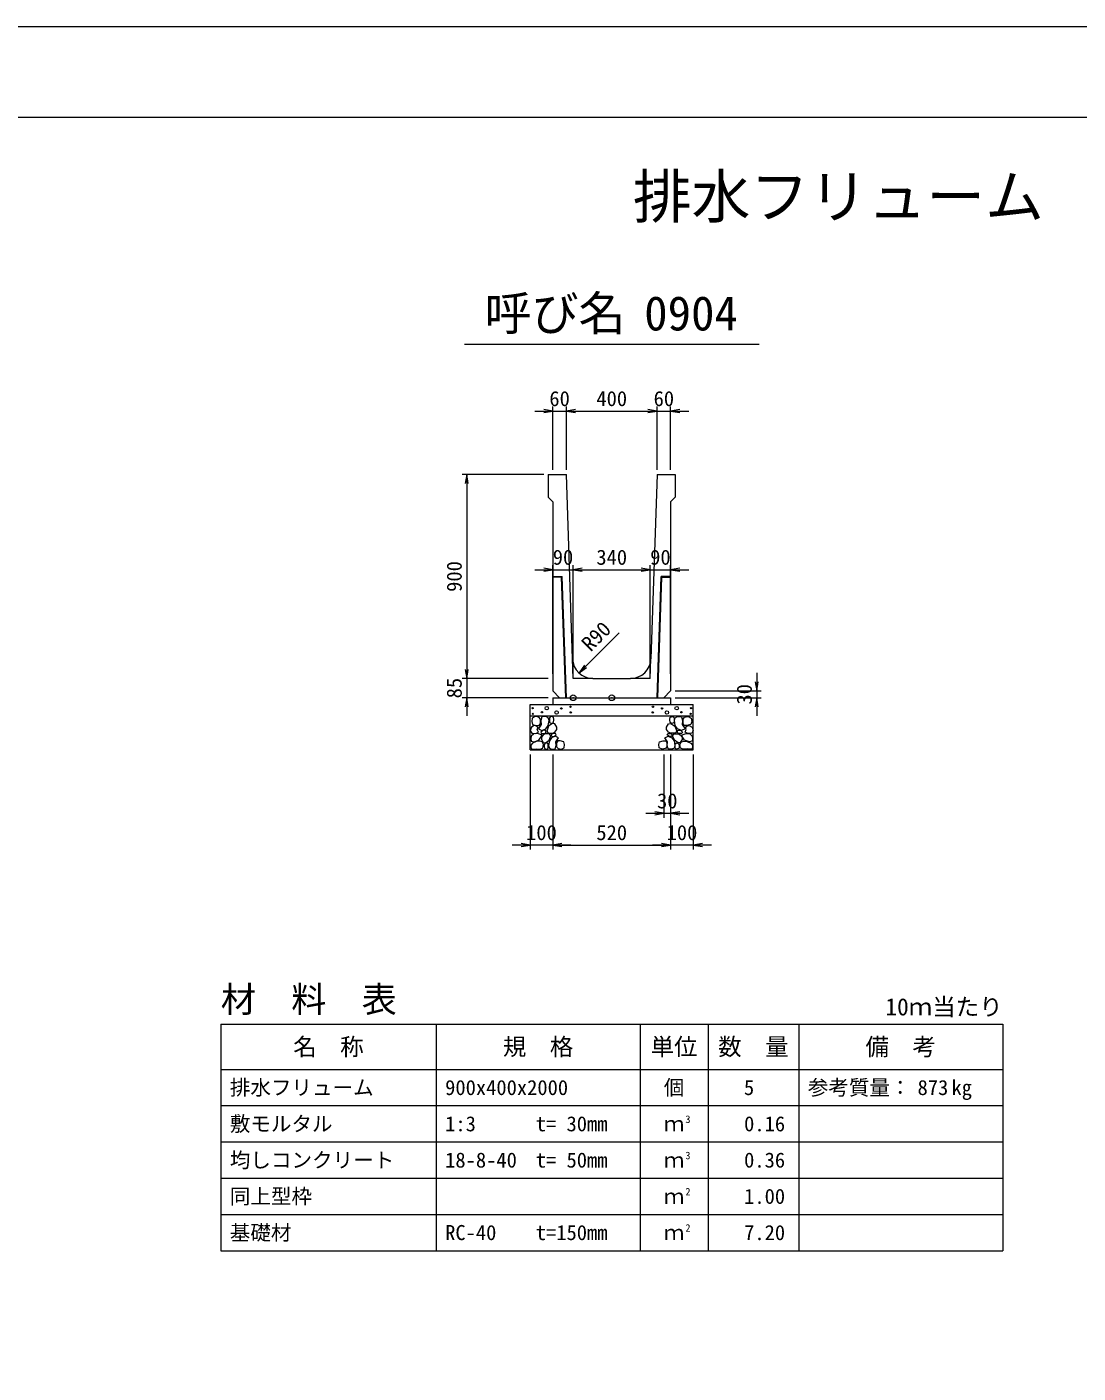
# Model space of a CAD drawing. Units: millimetres at full size, sheet at 1:50. Extents: x 50460 to 67280, y -11880 to 0.
# Drawn here: x 55290 to 59928, y -5940 to 0 of the extents above; entities that cross this region are included whole.
import ezdxf
from ezdxf.enums import TextEntityAlignment as Align

# ---------------------------------------------------------------- set-up
doc = ezdxf.new("R2010")
doc.units = ezdxf.units.MM
doc.header["$LTSCALE"] = 50
doc.header["$PDMODE"] = 32
doc.header["$PDSIZE"] = 25
doc.linetypes.add('DASHED_SPACED', pattern=[12, 6, -6])
for name, color, linetype, lineweight in [('D-DCR-HCHn', 4, 'Continuous', 9), ('D-MTR-FRAM', 7, 'Continuous', 13), ('D-MTR-LINE', 7, 'Continuous', 13), ('D-STR-DIM', 7, 'Continuous', 13), ('D-STR-STRn', 1, 'Continuous', 13), ('D-TTL', 2, 'Continuous', 13), ('D-TTL-TXT', 7, 'Continuous', 13)]:
    doc.layers.add(name, color=color, linetype=linetype, lineweight=lineweight)
doc.layers.add('D-MTR', color=7, linetype='Continuous')
doc.layers.add('D-MTR-TXT', color=7, linetype='Continuous')
doc.styles.add('ＭＳ ゴシック', font='')
doc.styles.get('ＭＳ ゴシック').set_extended_font_data('MS Gothic')

# ---------------------------------------------------------------- blocks, each defined once
blk = doc.blocks.new('open_arrow')
at = {"color": 0, "linetype": 'Continuous', "lineweight": -2}
blk.add_lwpolyline([(7.5, 1.25), (0, 0), (7.5, -1.25)], dxfattribs=at)

msp = doc.modelspace()

# ---------------------------------------------------------------- linework, layer by layer
at = {"layer": 'D-DCR-HCHn'}
for points in [[(57515.46, -3089.64), (57510.26, -3105.25), (57517.19, -3115.65), (57534.53, -3117.38), (57546.37, -3112.3), (57541.46, -3100.05), (57544.93, -3093.11), (57538, -3086.18), (57527.6, -3082.71)], [(57548.4, -3046.3), (57532.8, -3042.84), (57518.93, -3049.77), (57517.19, -3065.37), (57520.66, -3077.51), (57538, -3082.71), (57550.13, -3082.71), (57555.33, -3074.04), (57555.33, -3054.97)], [(57562.27, -3044.57), (57557.07, -3060.17), (57558.8, -3077.51), (57546.67, -3096.58), (57562.27, -3105.25), (57579.6, -3096.58), (57590, -3082.71), (57593.47, -3060.17), (57590, -3048.04), (57579.6, -3042.84)], [(57591.74, -3086.18), (57583.07, -3106.98), (57590, -3115.65), (57610.81, -3115.65), (57619.48, -3112.18), (57628.14, -3100.05), (57628.14, -3089.64), (57619.48, -3075.78), (57609.07, -3074.04)], [(57595.21, -3048.04), (57595.21, -3068.84), (57603.87, -3074.04), (57612.54, -3068.84), (57614.28, -3056.71), (57612.54, -3046.3), (57600.41, -3042.84)], [(58148.26, -3086.18), (58156.93, -3106.98), (58150, -3115.65), (58129.19, -3115.65), (58120.52, -3112.18), (58111.86, -3100.05), (58111.86, -3089.64), (58120.52, -3075.78), (58130.93, -3074.04)], [(58144.79, -3048.04), (58144.79, -3068.84), (58136.13, -3074.04), (58127.46, -3068.84), (58125.72, -3056.71), (58127.46, -3046.3), (58139.59, -3042.84)], [(58177.73, -3044.57), (58182.93, -3060.17), (58181.2, -3077.51), (58193.33, -3096.58), (58177.73, -3105.25), (58160.4, -3096.58), (58150, -3082.71), (58146.53, -3060.17), (58150, -3048.04), (58160.4, -3042.84)], [(58191.6, -3046.3), (58207.2, -3042.84), (58221.07, -3049.77), (58222.81, -3065.37), (58219.34, -3077.51), (58202, -3082.71), (58189.87, -3082.71), (58184.67, -3074.04), (58184.67, -3054.97)], [(58224.54, -3089.64), (58229.74, -3105.25), (58222.81, -3115.65), (58205.47, -3117.38), (58193.63, -3112.3), (58198.54, -3100.05), (58195.07, -3093.11), (58202, -3086.18), (58212.4, -3082.71)], [(57548.37, -3147.24), (57561.21, -3127.98), (57559.6, -3123.17), (57541.95, -3118.35), (57525.89, -3119.96), (57514.66, -3129.59), (57513.05, -3140.82), (57514.66, -3152.06), (57527.5, -3155.27)], [(57565.73, -3105.25), (57557.07, -3112.18), (57560.53, -3117.38), (57572.67, -3117.38), (57577.87, -3115.65), (57581.34, -3108.71), (57576.14, -3103.51)], [(57593.31, -3147.24), (57601.34, -3127.98), (57594.92, -3119.96), (57575.65, -3119.96), (57567.63, -3123.17), (57559.6, -3134.4), (57559.6, -3144.03), (57567.63, -3156.87), (57577.26, -3158.48)], [(57620.6, -3185.77), (57625.41, -3171.32), (57623.81, -3155.27), (57635.05, -3137.61), (57620.6, -3129.59), (57604.55, -3137.61), (57594.92, -3150.45), (57591.71, -3171.32), (57594.92, -3182.56), (57604.55, -3187.37)], [(57617.39, -3129.59), (57625.41, -3123.17), (57622.2, -3118.35), (57610.97, -3118.35), (57606.15, -3119.96), (57602.94, -3126.38), (57607.76, -3131.19)], [(58119.4, -3185.77), (58114.59, -3171.32), (58116.19, -3155.27), (58104.95, -3137.61), (58119.4, -3129.59), (58135.45, -3137.61), (58145.08, -3150.45), (58148.29, -3171.32), (58145.08, -3182.56), (58135.45, -3187.37)], [(58122.61, -3129.59), (58114.59, -3123.17), (58117.8, -3118.35), (58129.03, -3118.35), (58133.85, -3119.96), (58137.06, -3126.38), (58132.24, -3131.19)], [(58146.69, -3147.24), (58138.66, -3127.98), (58145.08, -3119.96), (58164.35, -3119.96), (58172.37, -3123.17), (58180.4, -3134.4), (58180.4, -3144.03), (58172.37, -3156.87), (58162.74, -3158.48)], [(58174.27, -3105.25), (58182.93, -3112.18), (58179.47, -3117.38), (58167.33, -3117.38), (58162.13, -3115.65), (58158.66, -3108.71), (58163.86, -3103.51)], [(58191.63, -3147.24), (58178.79, -3127.98), (58180.4, -3123.17), (58198.05, -3118.35), (58214.11, -3119.96), (58225.34, -3129.59), (58226.95, -3140.82), (58225.34, -3152.06), (58212.5, -3155.27)], [(57554.79, -3187.37), (57566.02, -3182.56), (57569.23, -3166.51), (57562.81, -3155.27), (57551.58, -3152.06), (57537.13, -3153.66), (57521.08, -3160.08), (57513.05, -3169.72), (57513.05, -3180.95), (57517.87, -3187.37), (57537.13, -3185.77)], [(57590.1, -3182.56), (57590.1, -3163.3), (57582.08, -3158.48), (57574.05, -3163.3), (57572.44, -3174.53), (57574.05, -3184.16), (57585.29, -3187.37)], [(57633.44, -3184.16), (57647.89, -3187.37), (57660.73, -3180.95), (57662.33, -3166.51), (57659.12, -3155.27), (57643.07, -3150.45), (57631.84, -3150.45), (57627.02, -3158.48), (57627.02, -3176.14)], [(58106.56, -3184.16), (58092.11, -3187.37), (58079.27, -3180.95), (58077.67, -3166.51), (58080.88, -3155.27), (58096.93, -3150.45), (58108.16, -3150.45), (58112.98, -3158.48), (58112.98, -3176.14)], [(58149.9, -3182.56), (58149.9, -3163.3), (58157.92, -3158.48), (58165.95, -3163.3), (58167.56, -3174.53), (58165.95, -3184.16), (58154.71, -3187.37)], [(58185.21, -3187.37), (58173.98, -3182.56), (58170.77, -3166.51), (58177.19, -3155.27), (58188.42, -3152.06), (58202.87, -3153.66), (58218.92, -3160.08), (58226.95, -3169.72), (58226.95, -3180.95), (58222.13, -3187.37), (58202.87, -3185.77)]]:
    msp.add_lwpolyline(points, close=True, dxfattribs=at)
for centre, radius in [((57520.73, -3006.04), 3), ((57521.87, -3031.09), 3), ((57562.29, -3024.25), 3), ((57583.34, -3006.04), 7.5), ((57626.66, -3025.04), 7.5), ((57647.71, -3006.84), 3), ((57688.13, -2999.99), 3), ((57689.27, -3025.04), 3), ((58050.73, -3025.04), 3), ((58051.87, -2999.99), 3), ((58092.29, -3006.84), 3), ((58113.34, -3025.04), 7.5), ((58156.66, -3006.04), 7.5), ((58177.71, -3024.25), 3), ((58218.13, -3031.09), 3), ((58219.27, -3006.04), 3)]:
    msp.add_circle(centre, radius, dxfattribs=at)
at = {"layer": 'D-MTR-FRAM'}
for p, q in [((56145, -4400), (59595, -4400)), ((56145, -4400), (56145, -5400)), ((59595, -4400), (59595, -5400)), ((56145, -5400), (59595, -5400))]:
    msp.add_line(p, q, dxfattribs=at)
at = {"layer": 'D-MTR-LINE'}
for p, q in [((57095, -4400), (57095, -5400)), ((57995, -4400), (57995, -5400)), ((58295, -4400), (58295, -5400)), ((58695, -4400), (58695, -5400)), ((56145, -4600), (59595, -4600)), ((56145, -4760), (59595, -4760)), ((56145, -4920), (59595, -4920)), ((56145, -5080), (59595, -5080)), ((56145, -5240), (59595, -5240))]:
    msp.add_line(p, q, dxfattribs=at)
at = {"layer": 'D-STR-DIM'}
for p, q in [((57530, -1695), (57750, -1695)), ((57610, -1955), (57610, -1675)), ((57670, -1955), (57670, -1675)), ((57670, -1955), (57670, -1675)), ((57670, -1695), (58070, -1695)), ((57990, -1695), (58210, -1695)), ((58070, -1955), (58070, -1675)), ((58070, -1955), (58070, -1675)), ((58130, -1955), (58130, -1675)), ((57570, -1975), (57210, -1975)), ((57230, -1975), (57230, -2875)), ((57610, -2855), (57610, -2375)), ((57700, -2855), (57700, -2375)), ((57700, -2855), (57700, -2375)), ((58040, -2855), (58040, -2375)), ((58040, -2855), (58040, -2375)), ((58130, -2855), (58130, -2375)), ((57530, -2395), (57780, -2395)), ((57700, -2395), (58040, -2395)), ((57960, -2395), (58210, -2395)), ((57230, -2795), (57230, -3040)), ((58510, -2850), (58510, -3040)), ((57590, -2875), (57210, -2875)), ((57590, -2875), (57210, -2875)), ((57590, -2960), (57210, -2960)), ((58150, -2930), (58530, -2930)), ((58150, -2960), (58530, -2960)), ((57510, -3210), (57510, -3630)), ((57610, -3210), (57610, -3630)), ((57610, -3210), (57610, -3630)), ((58100, -3210), (58100, -3490)), ((58130, -3210), (58130, -3630)), ((58130, -3210), (58130, -3630)), ((58130, -3210), (58130, -3490)), ((58230, -3210), (58230, -3630)), ((58020, -3470), (58210, -3470)), ((57690, -3610), (57430, -3610)), ((57610, -3610), (58130, -3610)), ((58310, -3610), (58050, -3610))]:
    msp.add_line(p, q, dxfattribs=at)
msp.add_lwpolyline([(57726.38, -2849.94), (57754.66, -2821.66), (57903.15, -2673.17)], dxfattribs=at)
at = {"layer": 'D-STR-STRn'}
for p, q in [((57590, -1975), (57590, -2075)), ((57590, -1975), (57670, -1975)), ((57697.1, -2788), (57670, -1975)), ((58070, -1975), (58042.9, -2788)), ((58070, -1975), (58150, -1975)), ((58150, -1975), (58150, -2075)), ((57590, -2075), (57610, -2095)), ((58150, -2075), (58130, -2095)), ((57610, -2095), (57610, -2930)), ((58130, -2095), (58130, -2930)), ((57610, -2425), (57651.98, -2425)), ((57649.08, -2428), (57610, -2428)), ((57666.81, -2960), (57649.08, -2428)), ((57669.82, -2960), (57651.98, -2425)), ((58070.18, -2960), (58088.02, -2425)), ((58073.19, -2960), (58090.92, -2428)), ((58130, -2425), (58088.02, -2425)), ((58090.92, -2428), (58130, -2428)), ((57787.05, -2875), (57952.95, -2875)), ((57610, -2930), (57640, -2960)), ((57610, -2960), (58130, -2960)), ((57610, -2960), (57610, -2990)), ((57640, -2960), (58100, -2960)), ((58130, -2930), (58100, -2960)), ((58130, -2960), (58130, -2990)), ((57510, -3190), (57510, -2990)), ((57510, -2990), (58230, -2990)), ((58230, -3190), (58230, -2990)), ((57510, -3040), (58230, -3040)), ((57510, -3190), (58230, -3190))]:
    msp.add_line(p, q, dxfattribs=at)
at = {"layer": 'D-STR-STRn', "color": 2, "linetype": 'DASHED_SPACED'}
for p, q in [((57700, -2875), (57697.1, -2788)), ((58040, -2875), (58042.9, -2788)), ((57787.05, -2875), (57700, -2875)), ((58040, -2875), (57952.95, -2875))]:
    msp.add_line(p, q, dxfattribs=at)
at = {"layer": 'D-STR-STRn'}
for centre, start, end in [((57787.05, -2785), 181.90915, 270), ((57952.95, -2785), 270, 358.09085)]:
    msp.add_arc(centre, 90, start, end, dxfattribs=at)
for p in [(57700, -2960), (57700, -2960), (57870, -2960)]:
    msp.add_point(p, dxfattribs=at)
at = {"layer": 'D-TTL'}
for points in [[(50460, -11880), (67280, -11880), (67280, 0), (50460, 0)], [(50860, -11480), (66880, -11480), (66880, -400), (50860, -400)]]:
    msp.add_lwpolyline(points, close=True, dxfattribs=at)
at = {"layer": 'D-TTL-TXT'}
msp.add_line((57220, -1400), (58520, -1400), dxfattribs=at)

# ---------------------------------------------------------------- block references
at = {"layer": 'D-STR-DIM', "xscale": 5.33, "yscale": 5.33}
for p, rotation in [((57610, -1695), 180), ((58070, -1695), 180), ((58070, -1695), 180), ((57230, -1975), 270), ((57610, -2395), 180), ((58040, -2395), 180), ((58040, -2395), 180), ((57230, -2875), 90), ((57230, -2875), 90), ((57726.38, -2849.94), 45), ((58510, -2930), 90), ((57230, -2960), 270), ((58510, -2960), 270), ((58100, -3470), 180), ((57510, -3610), 180), ((58130, -3610), 180), ((58130, -3610), 180)]:
    msp.add_blockref('open_arrow', p, dxfattribs=dict(at, rotation=rotation))
for p in [(57670, -1695), (57670, -1695), (58130, -1695), (57700, -2395), (57700, -2395), (58130, -2395), (58130, -3470), (57610, -3610), (57610, -3610), (58230, -3610)]:
    msp.add_blockref('open_arrow', p, dxfattribs=at)

# ---------------------------------------------------------------- texts
at = {"layer": 'D-MTR', "style": 'ＭＳ ゴシック'}
msp.add_text('材\u3000料\u3000表', height=113.9, dxfattribs=at).set_placement((56145, -4381.85), align=Align.BOTTOM_LEFT)
msp.add_text('10ｍ当たり', height=75.95, dxfattribs=at).set_placement((59595, -4384.57), align=Align.BOTTOM_RIGHT)
at = {"layer": 'D-MTR-TXT', "style": 'ＭＳ ゴシック'}
for s, height, p in [('名\u3000称', 75.95, (56620, -4500)), ('規\u3000格', 75.95, (57545, -4500)), ('単位', 75.95, (58145, -4500)), ('数\u3000量', 75.95, (58495, -4500)), ('備\u3000考', 75.95, (59145, -4500)), ('個', 66.46, (58145, -4680)), ('ｍ', 66.46, (58145, -4840)), ('ｍ', 66.46, (58145, -5000)), ('ｍ', 66.46, (58145, -5160)), ('ｍ', 66.46, (58145, -5320))]:
    msp.add_text(s, height=height, dxfattribs=at).set_placement(p, align=Align.MIDDLE_CENTER)
for s, p in [('排水フリューム', (56185, -4680)), ('900x400x2000', (57135, -4680)), ('参考質量：    kg', (58735, -4680)), ('敷モルタル', (56185, -4840)), ('1:3', (57135, -4840)), ('t= 30mm', (57535, -4840)), ('均しコンクリート', (56185, -5000)), ('18-8-40', (57135, -5000)), ('t= 50mm', (57535, -5000)), ('同上型枠', (56185, -5160)), ('基礎材', (56185, -5320)), ('RC-40', (57135, -5320)), ('t=150mm', (57535, -5320))]:
    msp.add_text(s, height=66.46, dxfattribs=at).set_placement(p, align=Align.MIDDLE_LEFT)
for s, p in [('5', (58498.55, -4680)), ('873', (59355, -4680))]:
    msp.add_text(s, height=66.46, dxfattribs=at).set_placement(p, align=Align.MIDDLE_RIGHT)
for s, p in [('3', (58195, -4846.37)), ('3', (58195, -5006.37)), ('2', (58195, -5166.37)), ('2', (58195, -5326.37))]:
    msp.add_text(s, height=33.23, dxfattribs=at).set_placement(p, align=Align.BOTTOM_LEFT)
at = {"layer": 'D-MTR-TXT', "color": 6, "style": 'ＭＳ ゴシック'}
for s, p in [('0.16', (58635, -4840)), ('0.36', (58635, -5000)), ('1.00', (58635, -5160)), ('7.20', (58635, -5320))]:
    msp.add_text(s, height=66.46, dxfattribs=at).set_placement(p, align=Align.MIDDLE_RIGHT)
at = {"layer": 'D-STR-DIM', "style": 'ＭＳ ゴシック'}
for s, p in [('60', (57640, -1640)), ('400', (57870, -1640)), ('60', (58100, -1640)), ('90', (57655, -2340)), ('340', (57870, -2340)), ('90', (58085, -2340)), ('30', (58115, -3415)), ('100', (57560, -3555)), ('520', (57870, -3555)), ('100', (58180, -3555))]:
    msp.add_text(s, height=66.46, dxfattribs=at).set_placement(p, align=Align.MIDDLE_CENTER)
for s, p in [('900', (57175, -2425)), ('85', (57175, -2917.5)), ('30', (58455, -2945))]:
    msp.add_text(s, height=66.46, rotation=90, dxfattribs=at).set_placement(p, align=Align.MIDDLE_CENTER)
msp.add_text('R90', height=66.46, rotation=45, dxfattribs=at).set_placement((57790.93, -2774.16), align=Align.BOTTOM_LEFT)
at = {"layer": 'D-TTL-TXT', "style": 'ＭＳ ゴシック'}
for s, height, p in [('排水フリューム', 189.9, (58870, -900)), ('呼び名', 151.9, (57620, -1385)), ('0904', 151.9, (58220, -1385))]:
    msp.add_text(s, height=height, dxfattribs=at).set_placement(p, align=Align.BOTTOM_CENTER)

doc.saveas('drawing.dxf')
